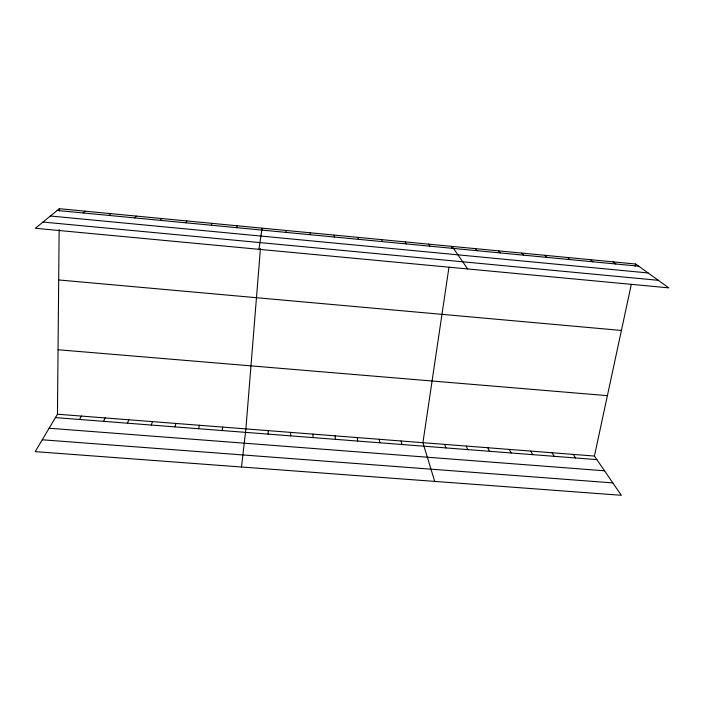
<?xml version="1.0" encoding="UTF-8"?>
<svg xmlns="http://www.w3.org/2000/svg" width="704" height="704" viewBox="0 0 704 704"><rect width="100%" height="100%" fill="white"/><g stroke="black" fill="none" stroke-linecap="round" stroke-linejoin="round"><path stroke-width="1.06" d="M290.655 435.864L290.682 432.388M631.312 284.381L594.414 456.051L621.35 495.299L35.2 451.642L57.464 414.216L59.145 229.566M59.312 210.901L59.33 208.701L635.694 264.026L668.8 287.866L35.358 228.281L59.33 208.701M286.114 232.399L286.176 230.481M268.118 434.122L268.33 430.646M260.436 248.512L245.89 428.894L241.49 467.007M261.897 230.305L262.073 228.166L258.931 249.304M448.95 267.326L422.91 442.693L434.702 481.395M451.748 248.494L452.056 246.4L467.694 268.946M222.086 430.549L222.684 427.09M635.228 266.174L635.694 264.026M198.581 428.718L199.373 425.278M236.614 227.665L237.125 225.773M174.97 426.888L175.965 423.447M151.263 425.049L152.46 421.617M211.323 225.236L212.071 223.362M127.459 423.201L128.858 419.778M103.558 421.344L105.16 417.93M185.926 222.807L186.894 220.95M79.552 419.487L81.365 416.082M160.406 220.361L161.612 218.522M134.772 217.906L136.215 216.084M109.023 215.433L110.704 213.638M83.16 212.96L85.078 211.174M42.249 439.789L612.85 482.909M49.122 428.234L604.534 470.791M57.464 414.216L594.414 456.051M55.44 417.613L596.869 459.624M58.045 349.747L607.394 395.657M58.678 279.954L621.412 330.449M57.174 210.47L638.686 266.182M50.389 216.005L648.076 272.95M42.988 222.05L658.302 280.306M613.07 261.853L615.877 264M590.357 259.679L592.97 261.809M567.556 257.488L569.967 259.6M544.65 255.288L546.867 257.391M521.646 253.079L523.67 255.165M498.546 250.862L500.368 252.93M475.35 248.635L476.969 250.694M573.267 454.406L575.555 457.978M428.666 244.156L429.871 246.18M552.042 452.751L554.154 456.315M530.728 451.088L532.673 454.643M509.335 449.425L511.104 452.971M405.17 241.903L406.173 243.91M487.854 447.753L489.456 451.29M466.294 446.072L467.72 449.61M381.577 239.633L382.369 241.63M444.646 444.382L445.896 447.911M357.878 237.362L358.459 239.334M401.086 440.986L401.984 444.506M379.183 439.287L379.896 442.79M334.083 235.074L334.444 237.037M357.192 437.571L357.72 441.074M335.104 435.846L335.456 439.34M310.182 232.778L310.332 234.722M312.937 434.122L313.104 437.606"/></g></svg>
